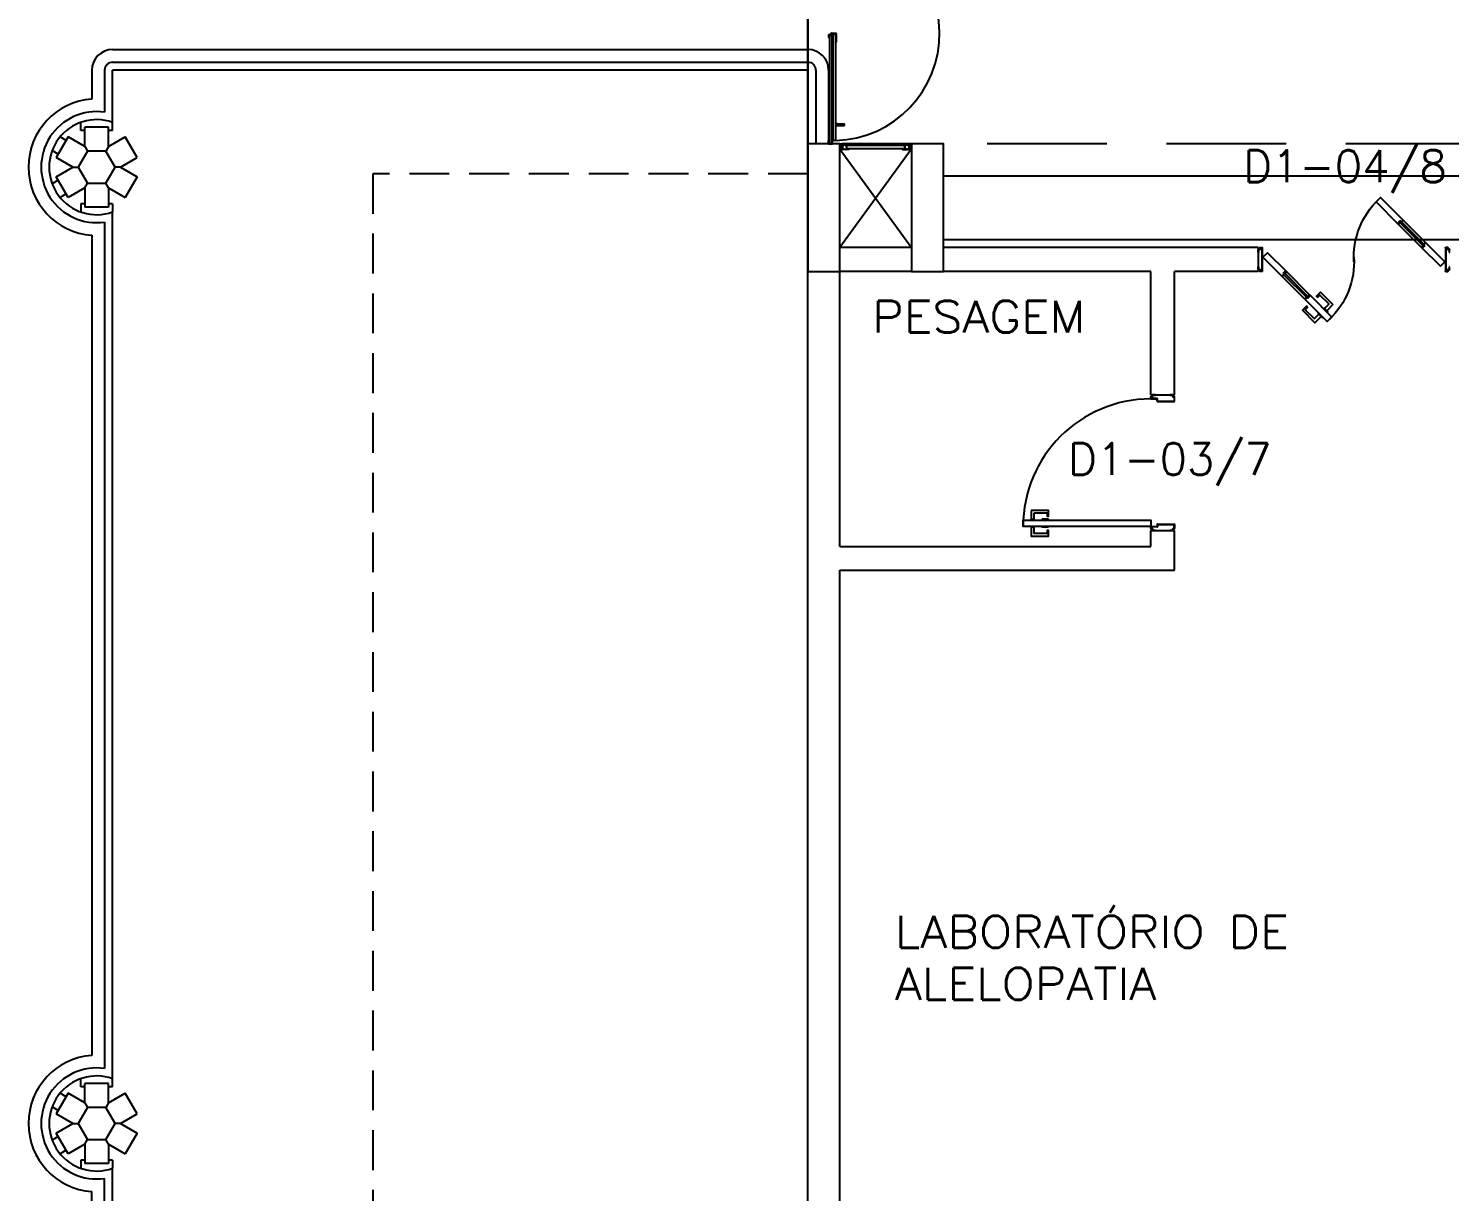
# Model space of a CAD drawing. Header units: millimetres. Extents: x 2801 to 3319, y 1187 to 1422.
# Drawn here: x 3040.64 to 3049.55, y 1254.5 to 1261.8 of the extents above; entities that cross this region are included whole.
import ezdxf

# ---------------------------------------------------------------- set-up
doc = ezdxf.new("R2010")
doc.units = ezdxf.units.MM
doc.linetypes.add('HIDDEN', pattern=[0.375, 0.25, -0.125])
for name, color, linetype in [('AR- ALV1', 235, 'Continuous'), ('AR-ALV', 2, 'Continuous'), ('AR-CORRIMAO-V1', 2, 'Continuous'), ('AR-ESQ', 1, 'Continuous'), ('AR-ESTC', 3, 'Continuous'), ('AR-ESTMA-C', 3, 'Continuous'), ('AR-ESTMA-V', 1, 'Continuous'), ('AR-PIS', 1, 'Continuous'), ('AR-PISO-V1', 1, 'Continuous'), ('AR-PORTA', 1, 'Continuous'), ('AR-PROJ', 1, 'HIDDEN'), ('AR-SHAFT', 1, 'Continuous'), ('AR-VIDRO', 1, 'Continuous'), ('DT-ESQ-BAGUETE-C', 2, 'Continuous'), ('DT-ESQ-PERFIL CADEIRA-C', 2, 'Continuous'), ('DT-ESQ-PERFIL CADEIRA-V', 1, 'Continuous'), ('DT-ESQ-VENEZIANA-C', 2, 'Continuous'), ('DT-ESQ-VENEZIANA-V', 2, 'Continuous'), ('ENDEREÇO', 2, 'Continuous'), ('maçaneta', 1, 'Continuous'), ('montantes', 1, 'Continuous'), ('mov', 1, 'Continuous'), ('PM-PERFIL U-C', 2, 'Continuous'), ('PM-VIDRO', 1, 'Continuous'), ('pm1', 2, 'Continuous'), ('pm2', 2, 'Continuous'), ('TEXTO', 2, 'Continuous')]:
    doc.layers.add(name, color=color, linetype=linetype)
doc.styles.add('S16', font='simplex.shx', dxfattribs={"width": 1.1, "height": 0.16})
doc.styles.add('UNB1-100', font='simplex.shx', dxfattribs={"height": 0.2})

# ---------------------------------------------------------------- blocks, each defined once
blk = doc.blocks.new('EF01-P')
at = {"layer": 'DT-ESQ-BAGUETE-C', "ltscale": 0.1}
for points in [[(0.0015, 0.035), (0.015, 0.035), (0.015, 0.0335), (0.0015, 0.0335), (0.0015, 0.005), (0.015, 0.005), (0.015, 0.0035), (0.0015, 0.0035, -0.414214), (0, 0.005), (0, 0.0335, -0.414214)], [(0.4485, 0.035), (0.435, 0.035), (0.435, 0.0335), (0.4485, 0.0335), (0.4485, 0.005), (0.435, 0.005), (0.435, 0.0035), (0.4485, 0.0035, 0.414214), (0.45, 0.005), (0.45, 0.0335, 0.414214)]]:
    blk.add_lwpolyline(points, format="xyb", close=True, dxfattribs=at)
at = {"layer": 'DT-ESQ-PERFIL CADEIRA-C', "color": 2, "ltscale": 0.1}
for points in [[(0.01, 0.0015), (0.01, 0.003), (0.0015, 0.003, 1), (0.0015, 0), (0.015, 0, 0.414214), (0.0165, 0.0015), (0.0165, 0.0335), (0.043, 0.0335)], [(0.407, 0.0065), (0.432, 0.0065), (0.432, 0.0165), (0.4335, 0.0165), (0.4335, 0.0065, -0.414214), (0.432, 0.005), (0.407, 0.005), (0.3935, 0.005, -1), (0.3935, 0.008), (0.407, 0.008), (0.407, 0.02), (0.407, 0.032), (0.3935, 0.032, -1), (0.3935, 0.035), (0.407, 0.035), (0.4335, 0.035, -0.414214), (0.435, 0.0335), (0.435, 0.0015), (0.4485, 0.0015)]]:
    blk.add_lwpolyline(points, format="xyb", dxfattribs=at)
at = {"layer": 'DT-ESQ-PERFIL CADEIRA-C', "ltscale": 0.1}
for points in [[(0.043, 0.0065), (0.018, 0.0065), (0.018, 0.0165), (0.0165, 0.0165), (0.0165, 0.0065, 0.414214), (0.018, 0.005), (0.043, 0.005), (0.0565, 0.005, 1), (0.0565, 0.008), (0.043, 0.008), (0.043, 0.02), (0.043, 0.032), (0.0565, 0.032, 1), (0.0565, 0.035), (0.043, 0.035), (0.0165, 0.035, 0.414214), (0.015, 0.0335), (0.015, 0.0015), (0.0015, 0.0015)], [(0.0415, 0.02), (0.0415, 0.032, -0.414214), (0.043, 0.0335), (0.0565, 0.0335)], [(0.0415, 0.02), (0.0415, 0.008, 0.414214), (0.043, 0.0065), (0.0565, 0.0065)], [(0.4085, 0.02), (0.4085, 0.032, 0.414214), (0.407, 0.0335), (0.3935, 0.0335)], [(0.4085, 0.02), (0.4085, 0.008, -0.414214), (0.407, 0.0065), (0.3935, 0.0065)], [(0.44, 0.0015), (0.44, 0.003), (0.4485, 0.003, -1), (0.4485, 0), (0.435, 0, -0.414214), (0.4335, 0.0015), (0.4335, 0.0335), (0.407, 0.0335)]]:
    blk.add_lwpolyline(points, format="xyb", dxfattribs=at)
at = {"layer": 'DT-ESQ-PERFIL CADEIRA-V', "ltscale": 0.1}
blk.add_line((0.015, 0), (0.435, 0), dxfattribs=at)
at = {"layer": 'DT-ESQ-VENEZIANA-C', "ltscale": 0.1}
for p, q in [((0.043, 0.0105), (0.407, 0.0105)), ((0.043, 0.009), (0.407, 0.009))]:
    blk.add_line(p, q, dxfattribs=at)
at = {"layer": 'DT-ESQ-VENEZIANA-V', "ltscale": 0.1}
blk.add_line((0.043, 0.031), (0.407, 0.031), dxfattribs=at)
blk = doc.blocks.new('PV1')
at = {"layer": 'AR-VIDRO'}
for p, q in [((0.6825, 0.02), (0.005, 0.02)), ((0.6825, 0.005), (0.005, 0.005)), ((0.0215, 0.0443), (0.0215, 0.0293)), ((0.0215, 0.0443), (0.6875, 0.0443)), ((0.0215, 0.0293), (0.6875, 0.0293)), ((2.7035, 0.0443), (2.0375, 0.0443)), ((2.7035, 0.0293), (2.0375, 0.0293)), ((2.0425, 0.02), (2.72, 0.02)), ((2.0425, 0.005), (2.72, 0.005)), ((2.7035, 0.0443), (2.7035, 0.0293))]:
    blk.add_line(p, q, dxfattribs=at)
at = {"layer": 'maçaneta'}
for p, q in [((0.1165, 0.0993), (0.1265, 0.0993)), ((0.1165, 0.0493), (0.1165, 0.0993)), ((0.1265, 0.0493), (0.1265, 0.0993)), ((2.5985, 0.0493), (2.5985, 0.0993)), ((2.6085, 0.0993), (2.5985, 0.0993)), ((2.6085, 0.0493), (2.6085, 0.0993)), ((0.1115, 0.0443), (0.1115, 0.0493)), ((0.1115, 0.0493), (0.1315, 0.0493)), ((0.1315, 0.0443), (0.1315, 0.0493)), ((2.6135, 0.0493), (2.5935, 0.0493)), ((2.5935, 0.0443), (2.5935, 0.0493)), ((2.6135, 0.0443), (2.6135, 0.0493))]:
    blk.add_line(p, q, dxfattribs=at)
at = {"layer": 'montantes'}
for p, q in [((0, 0), (0, 0.025)), ((0, 0.025), (0.02, 0.025)), ((0, 0), (0.02, 0)), ((0.005, 0.005), (0.005, 0.02)), ((0.02, 0.02), (0.02, 0.025)), ((0.02, 0), (0.02, 0.005)), ((0.6425, 0.0493), (0.6925, 0.0493)), ((0.6425, 0.025), (0.6925, 0.025)), ((0.6875, 0.025), (0.6675, 0.025)), ((0.6675, 0.02), (0.6675, 0.025)), ((0.6675, 0), (0.6675, 0.005)), ((0.6875, 0), (0.6675, 0)), ((0.6825, 0.005), (0.6825, 0.02)), ((0.6875, 0.0443), (0.6875, 0.0293)), ((0.6875, 0), (0.6875, 0.025)), ((0.6925, 0.0493), (0.6925, 0.025)), ((2.0325, 0.0493), (2.0325, 0.025)), ((2.0825, 0.0493), (2.0325, 0.0493)), ((2.0825, 0.025), (2.0325, 0.025)), ((2.0375, 0.0443), (2.0375, 0.0293)), ((2.0375, 0.025), (2.0575, 0.025)), ((2.0375, 0), (2.0375, 0.025)), ((2.0375, 0), (2.0575, 0)), ((2.0425, 0.005), (2.0425, 0.02)), ((2.0575, 0.02), (2.0575, 0.025)), ((2.0575, 0), (2.0575, 0.005)), ((2.705, 0.02), (2.705, 0.025)), ((2.725, 0.025), (2.705, 0.025)), ((2.705, 0), (2.705, 0.005)), ((2.725, 0), (2.705, 0)), ((2.72, 0.005), (2.72, 0.02)), ((2.725, 0), (2.725, 0.025))]:
    blk.add_line(p, q, dxfattribs=at)
for centre in [(0.6925, 0.02), (2.0325, 0.02)]:
    blk.add_circle(centre, 0.005, dxfattribs=at)
for centre, start, end in [((0.6425, 0.0443), 90, 180), ((0.6425, 0.03), 180, 270), ((2.0825, 0.0443), 0, 90), ((2.0825, 0.03), 270, 0)]:
    blk.add_arc(centre, 0.005, start, end, dxfattribs=at)
at = {"layer": 'mov'}
for centre, start, end in [((0.692, 0.025), 0, 178.35472), ((2.033, 0.025), 1.64528, 180)]:
    blk.add_arc(centre, 0.6705, start, end, dxfattribs=at)
blk = doc.blocks.new('PM3')
at = {"layer": 'maçaneta'}
for points in [[(0.02, 0.825), (-0.035, 0.825), (-0.035, 0.715), (0, 0.715), (0, 0.725), (-0.02, 0.725), (-0.02, 0.8035, -0.414214), (-0.0185, 0.805), (0.02, 0.805)], [(0.125, 0.825), (0.07, 0.825), (0.07, 0.805), (0.1085, 0.805, -0.414214), (0.11, 0.8035), (0.11, 0.725), (0.09, 0.725), (0.09, 0.715), (0.125, 0.715)]]:
    blk.add_lwpolyline(points, format="xyb", close=True, dxfattribs=at)
for points in [[(0.02, 0.715), (0.02, 0.755), (0.025, 0.755), (0.025, 0.715)], [(0.07, 0.715), (0.07, 0.755), (0.065, 0.755), (0.065, 0.715)]]:
    blk.add_lwpolyline(points, close=True, dxfattribs=at)
at = {"layer": 'mov'}
blk.add_arc((0.025, 0.075), 0.8, 0, 90, dxfattribs=at)
at = {"layer": 'PM-PERFIL U-C'}
for p, q in [((0, 0.045), (0, 0.0635)), ((0.002, 0.045), (0, 0.045)), ((0.0015, 0.065), (0.01, 0.065)), ((0.002, 0.063), (0.002, 0.045)), ((0.0105, 0.063), (0.002, 0.063)), ((0.01, 0.065), (0.01, 0.0735)), ((0.0115, 0.075), (0.0235, 0.075)), ((0.012, 0.073), (0.012, 0.0645)), ((0.023, 0.073), (0.012, 0.073)), ((0.023, 0.0335), (0.023, 0.073)), ((0.038, 0.032), (0.0245, 0.032)), ((0.025, 0.0735), (0.025, 0.034)), ((0.0385, 0.034), (0.025, 0.034)), ((0.038, 0.032), (0.038, -0.073)), ((0.04, 0.0325), (0.04, -0.0735)), ((0.81, 0.0325), (0.81, -0.0735)), ((0.8115, 0.034), (0.825, 0.034)), ((0.812, 0.032), (0.8255, 0.032)), ((0.812, 0.032), (0.812, -0.073)), ((0.825, 0.0735), (0.825, 0.034)), ((0.8385, 0.075), (0.8265, 0.075)), ((0.827, 0.073), (0.838, 0.073)), ((0.827, 0.0335), (0.827, 0.073)), ((0.838, 0.073), (0.838, 0.0645)), ((0.8395, 0.063), (0.848, 0.063)), ((0.84, 0.065), (0.84, 0.0735)), ((0.8485, 0.065), (0.84, 0.065)), ((0.848, 0.063), (0.848, 0.045)), ((0.848, 0.045), (0.85, 0.045)), ((0.85, 0.045), (0.85, 0.0635)), ((0, -0.045), (0.002, -0.045)), ((0, -0.0635), (0, -0.045)), ((0.01, -0.065), (0.0015, -0.065)), ((0.002, -0.045), (0.002, -0.063)), ((0.002, -0.063), (0.0105, -0.063)), ((0.01, -0.0735), (0.01, -0.065)), ((0.0385, -0.075), (0.0115, -0.075)), ((0.012, -0.0645), (0.012, -0.073)), ((0.012, -0.073), (0.038, -0.073)), ((0.8115, -0.075), (0.8385, -0.075)), ((0.838, -0.073), (0.812, -0.073)), ((0.838, -0.0645), (0.838, -0.073)), ((0.848, -0.063), (0.8395, -0.063)), ((0.84, -0.0735), (0.84, -0.065)), ((0.84, -0.065), (0.8485, -0.065)), ((0.85, -0.045), (0.848, -0.045)), ((0.848, -0.045), (0.848, -0.063)), ((0.85, -0.0635), (0.85, -0.045))]:
    blk.add_line(p, q, dxfattribs=at)
for centre, start, end in [((0.0015, 0.0635), 90, 180), ((0.0115, 0.0735), 90, 180), ((0.0105, 0.0645), 270, 0), ((0.0245, 0.0335), 180, 270), ((0.0235, 0.0735), 360, 90), ((0.0385, 0.0325), 0, 90), ((0.8115, 0.0325), 90, 180), ((0.8265, 0.0735), 90, 180), ((0.8255, 0.0335), 270, 0), ((0.8395, 0.0645), 180, 270), ((0.8385, 0.0735), 0, 90), ((0.8485, 0.0635), 0, 90), ((0.0015, -0.0635), 180, 270), ((0.0115, -0.0735), 180, 270), ((0.0105, -0.0645), 0, 90), ((0.0385, -0.0735), 269.93864, 0), ((0.8115, -0.0735), 180, 270.06136), ((0.8395, -0.0645), 90, 180), ((0.8385, -0.0735), 270, 0), ((0.8485, -0.0635), 270, 0)]:
    blk.add_arc(centre, 0.0015, start, end, dxfattribs=at)
at = {"layer": 'pm1'}
blk.add_lwpolyline([(0.065, 0.875), (0.065, 0.075), (0.025, 0.075), (0.025, 0.875)], close=True, dxfattribs=at)
blk = doc.blocks.new('PM7B')
at = {"layer": 'maçaneta'}
for points in [[(0.7317, -0.2081), (0.7706, -0.247), (0.7848, -0.2329), (0.7576, -0.2056, -0.414214), (0.7576, -0.2035), (0.8131, -0.148), (0.8272, -0.1622), (0.8343, -0.1551), (0.8095, -0.1303)], [(0.806, -0.2824), (0.8449, -0.3213), (0.9227, -0.2435), (0.8979, -0.2187), (0.8908, -0.2258), (0.905, -0.2399), (0.8495, -0.2954, -0.414214), (0.8474, -0.2954), (0.8201, -0.2682)], [(0.8449, -0.3213), (0.806, -0.2824), (0.8201, -0.2682), (0.8474, -0.2954, 0.414214), (0.8495, -0.2954), (0.905, -0.2399), (0.8908, -0.2258), (0.8979, -0.2187), (0.9227, -0.2435)]]:
    blk.add_lwpolyline(points, format="xyb", close=True, dxfattribs=at)
for points in [[(0.7918, -0.2258), (0.7636, -0.2541), (0.7671, -0.2576), (0.7954, -0.2293)], [(0.7918, -0.2258), (0.7636, -0.2541), (0.7671, -0.2576), (0.7954, -0.2293)], [(0.8272, -0.2612), (0.7989, -0.2894), (0.7954, -0.2859), (0.8237, -0.2576)], [(0.8272, -0.2612), (0.7989, -0.2894), (0.7954, -0.2859), (0.8237, -0.2576)]]:
    blk.add_lwpolyline(points, close=True, dxfattribs=at)
at = {"layer": 'mov'}
for centre, start, end in [((0.0994, 0.0888), 356.80287, 46.39924), ((1.1006, 0.0612), 176.80287, 226.39924)]:
    blk.add_arc(centre, 0.5014, start, end, dxfattribs=at)
at = {"layer": 'PM-PERFIL U-C'}
for p, q in [((0, 0.12), (0, 0.1385)), ((0.002, 0.12), (0, 0.12)), ((0.0015, 0.14), (0.01, 0.14)), ((0.0105, 0.138), (0.002, 0.138)), ((0.002, 0.138), (0.002, 0.12)), ((0.01, 0.14), (0.01, 0.1485)), ((0.0115, 0.15), (0.0235, 0.15)), ((0.023, 0.148), (0.012, 0.148)), ((0.012, 0.148), (0.012, 0.1395)), ((0.023, 0.148), (0.023, 0.002)), ((0.025, 0.1485), (0.025, 0.0015)), ((1.175, 0.1485), (1.175, 0.0015)), ((1.1885, 0.15), (1.1765, 0.15)), ((1.177, 0.148), (1.188, 0.148)), ((1.177, 0.148), (1.177, 0.002)), ((1.188, 0.148), (1.188, 0.1395)), ((1.1895, 0.138), (1.198, 0.138)), ((1.19, 0.14), (1.19, 0.1485)), ((1.1985, 0.14), (1.19, 0.14)), ((1.198, 0.138), (1.198, 0.12)), ((1.198, 0.12), (1.2, 0.12)), ((1.2, 0.12), (1.2, 0.1385)), ((0, 0.0115), (0, 0.03)), ((0, 0.03), (0.002, 0.03)), ((0.01, 0.01), (0.0015, 0.01)), ((0.002, 0.03), (0.002, 0.012)), ((0.002, 0.012), (0.0105, 0.012)), ((0.01, 0.0015), (0.01, 0.01)), ((0.0235, 0), (0.0115, 0)), ((0.012, 0.0105), (0.012, 0.002)), ((0.012, 0.002), (0.023, 0.002)), ((1.1765, 0), (1.1885, 0)), ((1.188, 0.002), (1.177, 0.002)), ((1.188, 0.0105), (1.188, 0.002)), ((1.198, 0.012), (1.1895, 0.012)), ((1.19, 0.01), (1.1985, 0.01)), ((1.19, 0.0015), (1.19, 0.01)), ((1.198, 0.03), (1.198, 0.012)), ((1.2, 0.03), (1.198, 0.03)), ((1.2, 0.0115), (1.2, 0.03))]:
    blk.add_line(p, q, dxfattribs=at)
for centre, start, end in [((0.0015, 0.1385), 90, 180), ((0.0115, 0.1485), 90, 180), ((0.0105, 0.1395), 270, 0), ((0.0235, 0.1485), 0, 90), ((1.1765, 0.1485), 90, 180), ((1.1895, 0.1395), 180, 270), ((1.1885, 0.1485), 0, 90), ((1.1985, 0.1385), 0, 90), ((0.0015, 0.0115), 180, 270), ((0.0115, 0.0015), 180, 270), ((0.0105, 0.0105), 0, 90), ((0.0235, 0.0015), 269.93864, 0), ((1.1765, 0.0015), 180, 270.06136), ((1.1895, 0.0105), 90, 180), ((1.1885, 0.0015), 270, 0), ((1.1985, 0.0115), 270, 0)]:
    blk.add_arc(centre, 0.0015, start, end, dxfattribs=at)
at = {"layer": 'PM-VIDRO'}
for p, q in [((0.1607, 0.1707), (0.3021, 0.3122)), ((0.3092, 0.3051), (0.1677, 0.1637)), ((0.8908, -0.1551), (1.0323, -0.0137)), ((1.0393, -0.0207), (0.8979, -0.1622))]:
    blk.add_line(p, q, dxfattribs=at)
at = {"layer": 'pm1'}
for p, q in [((0.3021, 0.3122), (0.2915, 0.3228)), ((0.3021, 0.3122), (0.3092, 0.3192)), ((0.3268, 0.3016), (0.3092, 0.3192)), ((0.3162, 0.3122), (0.3092, 0.3051)), ((0.3198, 0.2945), (0.3092, 0.3051)), ((0.3268, 0.3016), (0.3198, 0.2945)), ((0.0296, 0.0609), (0.1501, 0.1813)), ((0.1501, 0.1813), (0.1607, 0.1707)), ((0.1783, 0.1531), (0.0579, 0.0326)), ((0.1536, 0.1637), (0.1607, 0.1707)), ((0.1713, 0.146), (0.1536, 0.1637)), ((0.1677, 0.1637), (0.1607, 0.1566)), ((0.1677, 0.1637), (0.1783, 0.1531)), ((0.1783, 0.1531), (0.1713, 0.146)), ((0.0579, 0.0326), (0.0296, 0.0609)), ((1.0217, -0.0031), (1.0287, 0.004)), ((1.0287, 0.004), (1.0464, -0.0137)), ((1.0323, -0.0137), (1.0393, -0.0066)), ((1.0464, -0.0137), (1.0393, -0.0207)), ((0.8732, -0.1516), (0.8802, -0.1445)), ((0.8732, -0.1516), (0.8908, -0.1692)), ((0.8802, -0.1445), (0.8908, -0.1551)), ((0.8838, -0.1622), (0.8908, -0.1551)), ((0.8979, -0.1622), (0.8908, -0.1692)), ((0.8979, -0.1622), (0.9085, -0.1728))]:
    blk.add_line(p, q, dxfattribs=at)
for points in [[(0.2915, 0.3228), (0.4329, 0.4642), (0.4612, 0.4359), (0.3198, 0.2945)], [(1.0323, -0.0137), (1.0217, -0.0031), (1.1421, 0.1174), (1.1704, 0.0891), (1.0499, -0.0313), (1.0393, -0.0207)], [(0.9085, -0.1728), (0.7671, -0.3142), (0.7388, -0.2859), (0.8732, -0.1516)]]:
    blk.add_lwpolyline(points, dxfattribs=at)
at = {"layer": 'pm2'}
for p, q in [((0.1501, 0.1813), (0.2915, 0.3228)), ((0.3198, 0.2945), (0.1783, 0.1531)), ((0.8802, -0.1445), (1.0217, -0.0031)), ((1.0499, -0.0313), (0.9085, -0.1728))]:
    blk.add_line(p, q, dxfattribs=at)
blk = doc.blocks.new('pilar15')
at = {"layer": 'AR-ESTMA-C'}
for p, q in [((-0.179, 0.19), (-0.254, 0.06)), ((-0.075, 0.1299), (-0.179, 0.19)), ((0.075, 0.25), (-0.075, 0.25)), ((-0.075, 0.1299), (-0.075, 0.25)), ((0.075, 0.1299), (0.075, 0.25)), ((0.075, 0.1299), (0.179, 0.19)), ((0.254, 0.06), (0.179, 0.19)), ((-0.075, 0.1299), (-0.0577, 0.1)), ((0.075, 0.1299), (0.0577, 0.1)), ((-0.15, 0), (-0.254, 0.06)), ((-0.254, -0.06), (-0.15, 0)), ((-0.15, 0), (-0.1155, 0)), ((0.15, 0), (0.1155, 0)), ((0.15, 0), (0.254, 0.06)), ((0.15, 0), (0.254, -0.06)), ((-0.179, -0.19), (-0.254, -0.06)), ((0.254, -0.06), (0.179, -0.19)), ((-0.075, -0.1299), (-0.179, -0.19)), ((-0.075, -0.1299), (-0.0577, -0.1)), ((-0.075, -0.1299), (-0.075, -0.25)), ((0.075, -0.1299), (0.0577, -0.1)), ((0.075, -0.1299), (0.179, -0.19)), ((0.075, -0.1299), (0.075, -0.25)), ((0.075, -0.25), (-0.075, -0.25))]:
    blk.add_line(p, q, dxfattribs=at)
blk.add_lwpolyline([(0.0577, 0.1), (-0.0577, 0.1), (-0.1155, 0), (-0.0577, -0.1), (0.0577, -0.1), (0.1155, 0)], close=True, dxfattribs=at)

msp = doc.modelspace()

# ---------------------------------------------------------------- linework, layer by layer
at = {"layer": 'AR- ALV1'}
msp.add_line((3045.5249, 1251.3498), (3045.5249, 1267.3998), dxfattribs=at)
at = {"layer": 'AR-ALV'}
for p, q in [((3046.1749, 1260.4248), (3045.7249, 1260.4248)), ((3046.1749, 1260.4248), (3045.7249, 1260.4248)), ((3048.3499, 1260.4248), (3046.3749, 1260.4248)), ((3048.3499, 1260.4248), (3048.3499, 1260.2748)), ((3045.5249, 1251.9498), (3045.5249, 1260.2748)), ((3046.1749, 1260.2748), (3045.7249, 1260.2748)), ((3045.7249, 1258.5498), (3045.7249, 1260.2748)), ((3047.6749, 1260.2748), (3046.3749, 1260.2748)), ((3047.6749, 1259.4998), (3047.6749, 1260.2748)), ((3048.3499, 1260.2748), (3047.8249, 1260.2748)), ((3047.8249, 1259.4998), (3047.8249, 1260.2748)), ((3047.6749, 1259.4998), (3047.8249, 1259.4998)), ((3047.6749, 1258.5498), (3047.6749, 1258.6498)), ((3047.6749, 1258.6498), (3047.8249, 1258.6498)), ((3047.8249, 1258.3998), (3047.8249, 1258.6498)), ((3045.7249, 1258.5498), (3047.6749, 1258.5498)), ((3045.7249, 1251.9498), (3045.7249, 1258.3998)), ((3045.7249, 1258.3998), (3047.8249, 1258.3998))]:
    msp.add_line(p, q, dxfattribs=at)
at = {"layer": 'AR-CORRIMAO-V1'}
for p, q in [((3041.1633, 1261.6673), (3045.5249, 1261.6673)), ((3041.0333, 1261.5372), (3041.0333, 1261.3564)), ((3041.1133, 1261.5373), (3041.1133, 1261.2739)), ((3041.1633, 1261.5873), (3045.5249, 1261.5873)), ((3045.5749, 1261.5374), (3045.5749, 1261.0748)), ((3045.6549, 1261.5374), (3045.6549, 1261.0748)), ((3041.1133, 1260.5847), (3041.1133, 1255.2739)), ((3041.0333, 1260.5021), (3041.0333, 1255.3564)), ((3041.1133, 1249.2739), (3041.1133, 1254.5847)), ((3041.0333, 1249.3564), (3041.0333, 1254.5021))]:
    msp.add_line(p, q, dxfattribs=at)
for centre, radius, start, end in [((3041.1633, 1261.5373), 0.13, 90, 180), ((3045.5249, 1261.5373), 0.13, 360, 90), ((3041.1633, 1261.5373), 0.05, 90, 180), ((3045.5249, 1261.5373), 0.05, 360, 90), ((3041.0633, 1260.9293), 0.4282, 94.01744, 265.98256), ((3041.0633, 1260.9293), 0.3482, 81.74417, 278.25583), ((3041.0633, 1254.9293), 0.4282, 94.01725, 265.98275), ((3041.0633, 1254.9293), 0.3482, 81.74394, 278.25606)]:
    msp.add_arc(centre, radius, start, end, dxfattribs=at)
at = {"layer": 'AR-ESTC'}
for points in [[(3045.5249, 1260.2748), (3045.7249, 1260.2748), (3045.7249, 1261.0748), (3045.5249, 1261.0748)], [(3046.1749, 1260.2748), (3046.3749, 1260.2748), (3046.3749, 1261.0748), (3046.1749, 1261.0748)]]:
    msp.add_lwpolyline(points, close=True, dxfattribs=at)
at = {"layer": 'AR-ESTMA-V', "ltscale": 0.25}
for p, q in [((3040.9633, 1261.1592), (3040.9633, 1261.2101)), ((3041.1633, 1261.1592), (3041.1633, 1261.2101)), ((3040.8718, 1261.0975), (3040.8338, 1261.1195)), ((3040.9883, 1261.1592), (3040.9633, 1261.1592)), ((3041.1633, 1261.1592), (3041.1383, 1261.1592)), ((3040.8218, 1261.0109), (3040.7837, 1261.0329)), ((3040.8218, 1260.8475), (3040.7837, 1260.8255)), ((3040.8718, 1260.7609), (3040.8338, 1260.7389)), ((3040.9633, 1260.6992), (3040.9633, 1260.6483)), ((3040.9883, 1260.6992), (3040.9633, 1260.6992)), ((3041.1633, 1260.6992), (3041.1383, 1260.6992)), ((3041.1633, 1260.6992), (3041.1633, 1260.6483)), ((3040.9633, 1255.1592), (3040.9633, 1255.2101)), ((3041.1633, 1255.1592), (3041.1633, 1255.2101)), ((3040.8718, 1255.0975), (3040.8338, 1255.1195)), ((3040.9883, 1255.1592), (3040.9633, 1255.1592)), ((3041.1633, 1255.1592), (3041.1383, 1255.1592)), ((3040.8218, 1255.0109), (3040.7837, 1255.0329)), ((3040.8218, 1254.8475), (3040.7837, 1254.8255)), ((3040.8718, 1254.7609), (3040.8338, 1254.7389)), ((3040.9633, 1254.6992), (3040.9633, 1254.6483)), ((3040.9883, 1254.6992), (3040.9633, 1254.6992)), ((3041.1633, 1254.6992), (3041.1383, 1254.6992)), ((3041.1633, 1254.6992), (3041.1633, 1254.6483))]:
    msp.add_line(p, q, dxfattribs=at)
at = {"layer": 'AR-PIS'}
msp.add_line((3045.5249, 1263.7998), (3045.5249, 1261.0748), dxfattribs=at)
at = {"layer": 'AR-PISO-V1'}
for p, q in [((3045.5249, 1263.2073), (3045.5249, 1261.6673)), ((3045.5249, 1261.5373), (3041.1633, 1261.5373)), ((3041.1633, 1261.2102), (3041.1633, 1261.5373)), ((3045.5249, 1261.5873), (3045.5249, 1261.0748)), ((3041.1633, 1255.2102), (3041.1633, 1260.6483)), ((3041.1633, 1249.2102), (3041.1633, 1254.6483))]:
    msp.add_line(p, q, dxfattribs=at)
for centre, start, end in [((3041.0633, 1260.9293), 70.40682, 289.59318), ((3041.0633, 1254.9293), 70.40654, 289.59346)]:
    msp.add_arc(centre, 0.2982, start, end, dxfattribs=at)
at = {"layer": 'AR-PROJ', "ltscale": 3}
msp.add_line((3111.5249, 1261.0748), (3046.3749, 1261.0748), dxfattribs=at)
at = {"layer": 'AR-PROJ'}
for p, q in [((3045.5249, 1260.8873), (3042.7954, 1260.8873)), ((3042.7954, 1260.8873), (3042.7954, 1251.9292))]:
    msp.add_line(p, q, dxfattribs=at)
at = {"layer": 'AR-SHAFT'}
for p, q in [((3046.1734, 1261.0398), (3045.7249, 1260.4248)), ((3045.7264, 1261.0398), (3046.1749, 1260.4248)), ((3046.3749, 1260.8748), (3051.5249, 1260.8748)), ((3046.3749, 1260.4748), (3051.5249, 1260.4748))]:
    msp.add_line(p, q, dxfattribs=at)

# ---------------------------------------------------------------- block references
at = {"layer": 'AR-ESQ', "rotation": 180}
msp.add_blockref('EF01-P', (3046.1749, 1261.0748), dxfattribs=at)
at = {"layer": 'AR-ESTMA-C', "ltscale": 0.25}
for p in [(3041.0633, 1260.9292), (3041.0633, 1254.9292)]:
    msp.add_blockref('pilar15', p, dxfattribs=at)
at = {"layer": 'AR-PORTA'}
for name, p, rotation in [('PV1', (3045.6549, 1263.7998), 270), ('PM3', (3047.7499, 1258.6498), 90)]:
    msp.add_blockref(name, p, dxfattribs=dict(at, rotation=rotation))
at = {"layer": 'AR-PORTA', "xscale": -1}
msp.add_blockref('PM7B', (3049.5499, 1260.2748), dxfattribs=at)

# ---------------------------------------------------------------- texts
at = {"layer": 'ENDEREÇO', "style": 'UNB1-100'}
for s, p in [('D1-04/8', (3048.2555, 1260.8355)), ('D1-03/7', (3047.1573, 1258.998))]:
    msp.add_text(s, height=0.2, dxfattribs=at).set_placement(p)
at = {"layer": 'TEXTO', "style": 'S16', "width": 1.1}
for s, p in [('PESAGEM', (3045.9282, 1259.8913)), ('LABORATÓRIO DE', (3046.0704, 1256.0314)), ('ALELOPATIA', (3046.0704, 1255.7052))]:
    msp.add_text(s, height=0.2, dxfattribs=at).set_placement(p)

doc.saveas('drawing.dxf')
